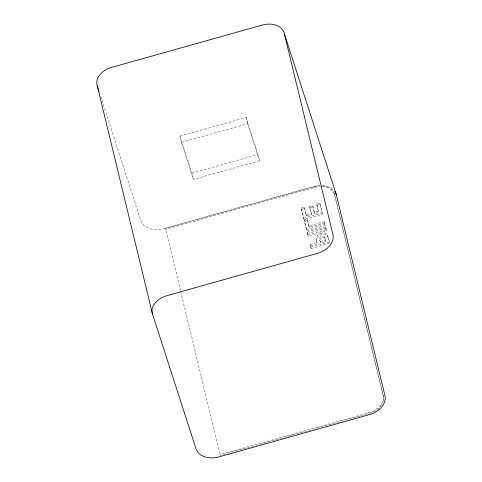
<?xml version="1.0" encoding="UTF-8"?>
<svg xmlns="http://www.w3.org/2000/svg" width="482" height="482" viewBox="0 0 482 482"><rect width="100%" height="100%" fill="white"/><g stroke="black" fill="none" stroke-linecap="round" stroke-linejoin="round"><path stroke-width="0.36" stroke-dasharray="2.41 1.81" d="M179.943 136.123L246.097 117.536L258.051 154.559L259.563 160.813L193.409 179.406L181.455 142.377L179.943 136.123L191.896 173.152L193.409 179.406M181.455 142.377L247.609 123.79L259.563 160.813M191.896 173.152L258.051 154.559M180.551 290.706L165.428 228.474L314.234 186.655A17.93 12.815 -17.9 0 1 319.94 185.757M321.319 186.528A17.93 12.815 -17.9 0 0 314.487 187.432L165.681 229.251L165.428 228.474M301.214 208.013L304.323 207.14L306.552 215.906L311.583 214.49L309.54 206.483L312.649 205.609L314.692 213.616L318.789 212.466L316.626 203.958L319.753 203.079L320.175 204.38L322.566 214.285L304.088 219.479L301.214 208.013L304.088 219.479M301.63 209.315L304.745 208.441M317.048 205.26L320.175 204.38M309.956 207.784L313.071 206.911M304.323 207.14L306.13 214.604L311.161 213.195L311.583 214.49M312.649 205.609L314.276 212.315L318.373 211.164L318.789 212.466M303.672 218.177L322.151 212.984L322.566 214.285M304.136 220.099L307.251 219.226L309.293 227.233L324.507 222.961L325.157 225.654L306.829 230.806L304.136 220.099L306.829 230.806M304.558 221.401L307.667 220.527M307.251 219.226L308.872 225.931L324.085 221.66L324.507 222.961M306.413 229.504L324.741 224.359L325.157 225.654M307.052 232.149L325.531 226.956L325.946 228.257L326.603 230.956L308.125 236.15L307.052 232.149L308.125 236.15M307.468 233.451L325.946 228.257M307.703 234.848L326.181 229.655L326.603 230.956M310.04 244.519L317.011 242.56L317.433 243.862L310.462 245.82L310.04 244.519L311.113 248.513L329.592 243.326C329.134 238.698 327.272 230.884 321.012 233.384C316.529 234.047 315.095 238.861 317.011 242.56M320.15 241.675L325.398 240.205L325.814 241.506L320.572 242.976C319.837 240.801 318.337 236.939 321.633 236.18A2.488 1.777 -17.9 0 1 324.055 236.475L324.904 238.295L324.47 237.777A2.488 1.777 -17.9 0 0 322.054 237.481C319.355 238 319.831 241.06 320.572 242.976M310.697 247.218L329.176 242.024L329.592 243.326M323.265 185.901A17.93 12.815 -17.9 0 1 334.502 194.282L383.16 395.403A17.93 12.815 -17.9 0 1 368.929 412.725L220.123 454.538L220.37 455.321L369.182 413.502A17.93 12.815 -17.9 0 0 381.316 405.332M334.502 194.282L383.413 396.18A17.93 12.815 -17.9 0 1 381.684 404.778M383.16 395.403L383.413 396.18M314.234 186.655L314.487 187.432M327.567 235.68L327.983 236.981C324.531 230.36 312.812 237.06 317.433 243.862M314.276 212.315L314.692 213.616M306.13 214.604L306.552 215.906M308.872 225.931L309.293 227.233M368.929 412.725L369.182 413.502M100.69 96.352L140.877 220.846A19.533 13.647 -13.6 0 0 163.868 228.57L314.216 186.317A19.533 13.96 -17.9 0 1 319.192 185.413M324.482 236.993L325.814 241.506M319.753 203.079L322.151 212.984M325.531 226.956L326.181 229.655M328.128 237.692L329.176 242.024M324.085 221.66L324.741 224.359M316.626 203.958L318.373 211.164M325.079 238.897L325.398 240.205M309.54 206.483L311.161 213.195M310.462 245.82L311.113 248.513M246.097 117.536L247.609 123.79M180.654 291.387L220.37 455.321M322.265 185.353A19.533 13.96 -17.9 0 1 333.61 189.83M322.06 186.552A17.93 12.815 -17.9 0 1 334.755 195.059"/><path stroke-width="0.72" d="M284.247 33.397L336.297 194.626L384.955 395.746A19.533 13.96 -17.9 0 1 369.447 414.616L219.099 456.87A19.533 13.647 -13.6 0 1 196.108 449.146L152.457 313.921L97.225 85.621A19.533 13.647 -13.6 0 1 111.818 67.335L262.166 25.088A19.533 13.96 -17.9 0 1 284.247 33.397L332.905 234.517A19.533 13.96 -17.9 0 1 317.397 253.387L167.049 295.635A19.533 13.647 -13.6 0 0 152.457 313.921M97.225 85.621L99.069 91.345M334.809 191.288A19.533 13.96 -17.9 0 1 336.297 194.626"/></g></svg>
